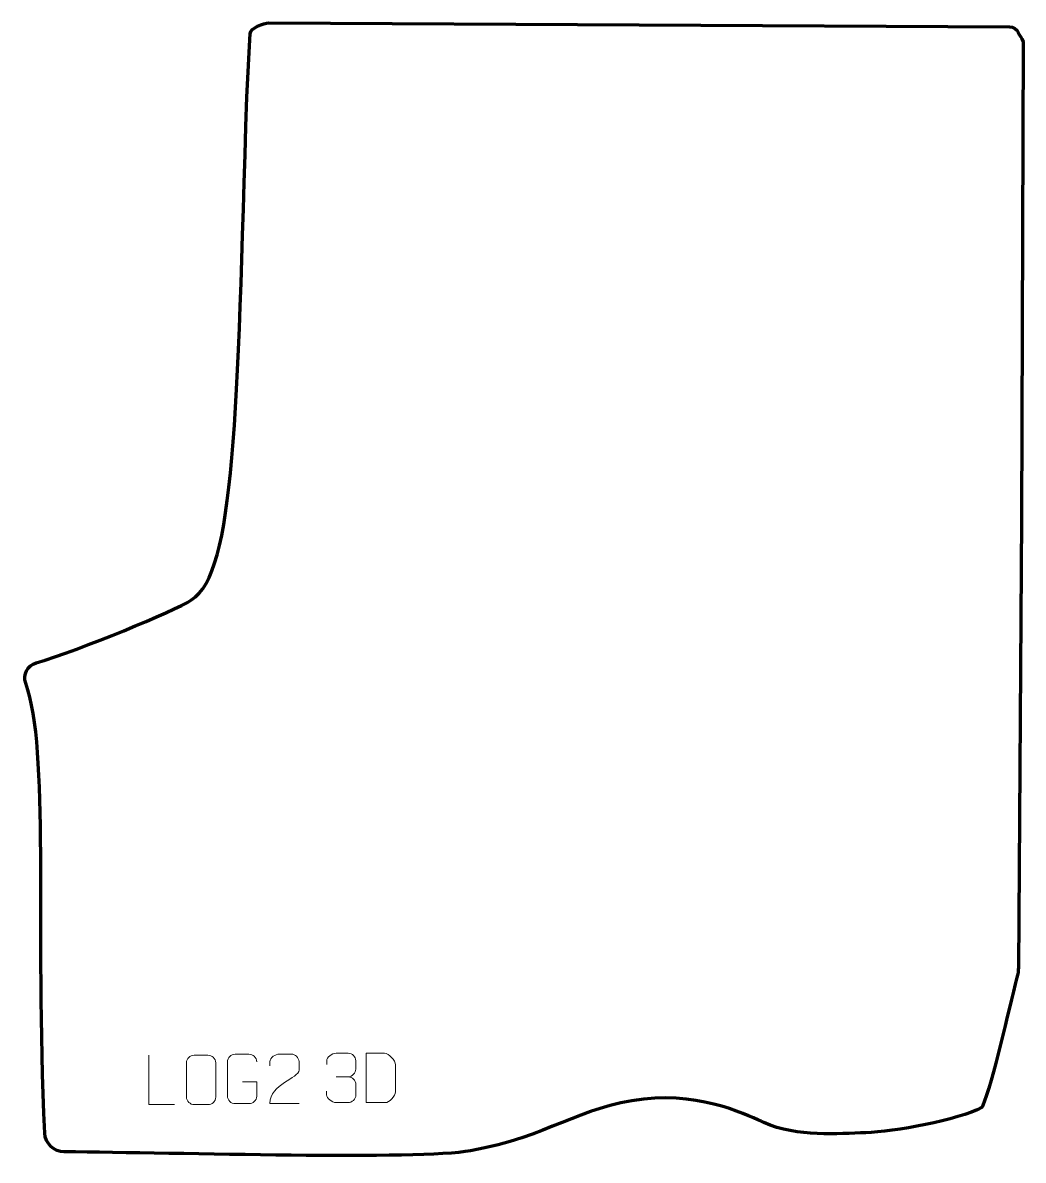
# Model space of a CAD drawing. Header units: millimetres. Extents: x -254 to 253, y -289 to 287.
import ezdxf

# ---------------------------------------------------------------- set-up
doc = ezdxf.new("R2010")
doc.units = ezdxf.units.MM
doc.header["$MEASUREMENT"] = 0
doc.layers.add('layer 1', color=7, linetype='Continuous')
doc.layers.add('layer 2', color=7, linetype='Continuous')

msp = doc.modelspace()

# ---------------------------------------------------------------- linework, layer by layer
at = {"layer": 'layer 1', "color": 250, "lineweight": 9}
for points, knots in [([(-177.0196, -260.9081), (-177.0196, -260.9081), (-189.9687, -260.9081), (-189.9687, -260.9081), (-189.9687, -260.9081), (-189.9687, -260.9081), (-189.9687, -235.9545), (-189.9687, -235.9545)], [0, 0, 0, 0, 0.33333333, 0.33333333, 0.33333333, 0.33333333, 1, 1, 1, 1]), ([(-167.0138, -235.9548), (-164.6881, -235.9548), (-162.362, -235.9548), (-160.0359, -235.9548), (-160.0359, -235.9548), (-158.0893, -235.9192), (-156.0979, -237.4108), (-156.0712, -239.8484), (-156.0712, -239.8484), (-156.0716, -245.5953), (-156.0716, -251.3426), (-156.0712, -257.0903), (-156.0712, -257.0903), (-156.211, -259.4137), (-157.8882, -260.8933), (-160.0359, -260.9041), (-160.0359, -260.9041), (-162.3678, -260.9037), (-164.6997, -260.9037), (-167.0312, -260.9041), (-167.0312, -260.9041), (-168.9562, -261.0095), (-170.9283, -259.125), (-170.9171, -257.1077), (-170.9171, -257.1077), (-170.9168, -251.3376), (-170.9168, -245.5679), (-170.9171, -239.7986), (-170.9171, -239.7986), (-170.9129, -237.6605), (-169.1662, -235.9413), (-167.0138, -235.9548)], [0, 0, 0, 0, 0.11111111, 0.11111111, 0.11111111, 0.11111111, 0.22222222, 0.22222222, 0.22222222, 0.22222222, 0.33333333, 0.33333333, 0.33333333, 0.33333333, 0.44444444, 0.44444444, 0.44444444, 0.44444444, 0.55555556, 0.55555556, 0.55555556, 0.55555556, 0.66666667, 0.66666667, 0.66666667, 0.66666667, 0.77777778, 0.77777778, 0.77777778, 0.77777778, 1, 1, 1, 1]), ([(-142.4942, -249.4313), (-142.4942, -249.4313), (-135.3261, -249.4313), (-135.3261, -249.4313), (-135.3261, -249.4313), (-135.3261, -249.4313), (-135.3261, -256.5994), (-135.3261, -256.5994), (-135.3261, -256.5994), (-135.4658, -258.9228), (-137.143, -260.4024), (-139.2908, -260.4132), (-139.2908, -260.4132), (-141.6226, -260.4128), (-143.9546, -260.4128), (-146.2861, -260.4132), (-146.2861, -260.4132), (-148.211, -260.5186), (-150.1832, -258.6341), (-150.172, -256.6168), (-150.172, -256.6168), (-150.1716, -250.8467), (-150.1716, -245.077), (-150.172, -239.3077), (-150.172, -239.3077), (-150.1678, -237.1696), (-148.421, -235.4504), (-146.2687, -235.4638), (-146.2687, -235.4638), (-143.943, -235.4638), (-141.6169, -235.4638), (-139.2908, -235.4638), (-139.2908, -235.4638), (-137.3441, -235.4284), (-135.3527, -236.9199), (-135.3261, -239.3576)], [0, 0, 0, 0, 0.1, 0.1, 0.1, 0.1, 0.2, 0.2, 0.2, 0.2, 0.3, 0.3, 0.3, 0.3, 0.4, 0.4, 0.4, 0.4, 0.5, 0.5, 0.5, 0.5, 0.6, 0.6, 0.6, 0.6, 0.7, 0.7, 0.7, 0.7, 0.8, 0.8, 0.8, 0.8, 1, 1, 1, 1]), ([(-113.9087, -260.3183), (-118.8231, -260.318), (-123.7375, -260.318), (-128.6516, -260.3183), (-128.6516, -260.3183), (-128.6516, -250.386), (-114.0006, -247.7448), (-113.9087, -243.4345), (-113.9087, -243.4345), (-113.909, -242.0104), (-113.909, -240.5867), (-113.9087, -239.1634), (-113.9087, -239.1634), (-113.9256, -237.0863), (-116.0484, -235.3615), (-117.7194, -235.3442), (-117.7194, -235.3442), (-119.7926, -235.3446), (-121.8655, -235.3446), (-123.9379, -235.3442), (-123.9379, -235.3442), (-125.76, -235.3277), (-128.5847, -237.1198), (-128.6516, -239.2134), (-128.6516, -239.2134), (-128.6516, -239.2134), (-128.6516, -241.2682), (-128.6516, -241.2682)], [0, 0, 0, 0, 0.125, 0.125, 0.125, 0.125, 0.25, 0.25, 0.25, 0.25, 0.375, 0.375, 0.375, 0.375, 0.5, 0.5, 0.5, 0.5, 0.625, 0.625, 0.625, 0.625, 0.75, 0.75, 0.75, 0.75, 1, 1, 1, 1]), ([(-99.9105, -240.6519), (-99.9105, -240.6519), (-99.9105, -238.7947), (-99.9105, -238.7947), (-99.9105, -238.7947), (-99.9248, -237.0528), (-97.2603, -234.9347), (-95.2012, -234.9574), (-95.2012, -234.9574), (-93.1371, -234.9574), (-91.0731, -234.9574), (-89.0094, -234.9574), (-89.0094, -234.9574), (-86.8149, -234.9486), (-85.2166, -236.7954), (-85.1722, -238.7075), (-85.1722, -238.7075), (-85.1726, -240.1426), (-85.1726, -241.5777), (-85.1722, -243.0132), (-85.1722, -243.0132), (-85.2208, -244.6667), (-86.8234, -246.8967), (-89.0217, -246.8867), (-89.0217, -246.8867), (-86.818, -246.8979), (-85.21, -248.7011), (-85.156, -250.7606), (-85.156, -250.7606), (-85.1564, -252.5453), (-85.1564, -254.33), (-85.156, -256.1151), (-85.156, -256.1151), (-85.1459, -258.1765), (-87.2008, -259.9396), (-89.0217, -259.9315), (-89.0217, -259.9315), (-91.087, -259.9312), (-93.1522, -259.9312), (-95.2178, -259.9315), (-95.2178, -259.9315), (-97.3864, -259.92), (-99.9174, -257.5198), (-99.936, -256.058), (-99.936, -256.058), (-99.936, -256.058), (-99.936, -254.1494), (-99.936, -254.1494)], [0, 0, 0, 0, 0.07692308, 0.07692308, 0.07692308, 0.07692308, 0.15384615, 0.15384615, 0.15384615, 0.15384615, 0.23076923, 0.23076923, 0.23076923, 0.23076923, 0.30769231, 0.30769231, 0.30769231, 0.30769231, 0.38461538, 0.38461538, 0.38461538, 0.38461538, 0.46153846, 0.46153846, 0.46153846, 0.46153846, 0.53846154, 0.53846154, 0.53846154, 0.53846154, 0.61538462, 0.61538462, 0.61538462, 0.61538462, 0.69230769, 0.69230769, 0.69230769, 0.69230769, 0.76923077, 0.76923077, 0.76923077, 0.76923077, 0.84615385, 0.84615385, 0.84615385, 0.84615385, 1, 1, 1, 1]), ([(-79.9383, -259.893), (-77.6065, -259.8926), (-72.6563, -259.9166), (-70.3248, -259.9169), (-70.3248, -259.9169), (-68.3998, -260.0223), (-65.0812, -256.4807), (-65.0924, -254.4634), (-65.0924, -254.4634), (-65.0928, -248.6933), (-65.0928, -246.5236), (-65.0924, -240.7543), (-65.0924, -240.7543), (-65.0967, -238.6162), (-68.4712, -234.9561), (-70.6236, -234.9696), (-70.6236, -234.9696), (-72.9493, -234.9696), (-77.6736, -234.9696), (-79.9997, -234.9696), (-79.9997, -234.9696), (-79.9993, -240.7165), (-79.938, -254.1457), (-79.9383, -259.893)], [0, 0, 0, 0, 0.14285714, 0.14285714, 0.14285714, 0.14285714, 0.28571429, 0.28571429, 0.28571429, 0.28571429, 0.42857143, 0.42857143, 0.42857143, 0.42857143, 0.57142857, 0.57142857, 0.57142857, 0.57142857, 0.71428571, 0.71428571, 0.71428571, 0.71428571, 1, 1, 1, 1])]:
    msp.add_open_spline(points, degree=3, knots=knots, dxfattribs=at)
msp.add_open_spline([(-95.2008, -246.8971), (-95.2008, -246.8971), (-89.0044, -246.8971), (-89.0044, -246.8971)], degree=3, dxfattribs=at)
at = {"layer": 'layer 2', "color": 230, "lineweight": 200}
for points, knots in [([(-140.386, 249.1453), (-140.386, 249.1453), (-138.709, 281.2872), (-138.709, 281.2872), (-138.709, 281.2872), (-138.569, 283.9701), (-131.8261, 286.7626), (-129.128, 286.71), (-129.128, 286.71), (-129.128, 286.71), (245.8052, 284.6936), (245.8052, 284.6936), (245.8052, 284.6936), (247.6838, 284.6573), (249.3849, 283.5781), (250.2037, 281.8947), (250.2037, 281.8947), (250.8769, 280.5096), (251.5563, 279.1406), (252.7223, 277.1735), (252.7223, 277.1735), (252.7223, 277.1735), (251.7942, 35.6174), (251.7942, 35.6174)], [0, 0, 0, 0, 0.14285714, 0.14285714, 0.14285714, 0.14285714, 0.28571429, 0.28571429, 0.28571429, 0.28571429, 0.42857143, 0.42857143, 0.42857143, 0.42857143, 0.57142857, 0.57142857, 0.57142857, 0.57142857, 0.71428571, 0.71428571, 0.71428571, 0.71428571, 1, 1, 1, 1]), ([(251.7943, 35.6174), (251.7943, 35.6174), (250.2686, -191.439), (250.2686, -191.439), (250.2686, -191.439), (250.2569, -193.1778), (250.0163, -194.9075), (249.5539, -196.5839), (249.5539, -196.5839), (244.9765, -213.1649), (237.8117, -248.6899), (231.8739, -262.2583), (231.8739, -262.2583), (219.9849, -268.8905), (186.9163, -274.7685), (172.9709, -275.1667), (172.9709, -275.1667), (159.0259, -275.5654), (138.6566, -277.7036), (121.3469, -269.9869), (121.3469, -269.9869), (115.4177, -267.3439), (90.9505, -254.6979), (60.6313, -258.1837), (60.6313, -258.1837), (27.2977, -262.0162), (12.886, -277.0594), (-27.0564, -284.3305), (-27.0564, -284.3305), (-53.2493, -289.099), (-174.7421, -285.2999), (-232.7494, -284.8678), (-232.7494, -284.8678), (-238.0678, -284.8279), (-242.4268, -280.6334), (-242.6684, -275.3206), (-242.6684, -275.3206), (-247.5544, -167.8994), (-240.0049, -82.2823), (-252.271, -47.5542), (-252.271, -47.5542), (-253.7897, -43.2538), (-251.3661, -38.5689), (-246.9924, -37.276), (-246.9924, -37.276), (-224.2594, -30.5549), (-177.5887, -11.2498), (-168.2901, -5.419), (-168.2901, -5.419), (-146.3865, 8.3168), (-145.1913, 87.8036), (-140.3861, 249.1451)], [0, 0, 0, 0, 0.07142857, 0.07142857, 0.07142857, 0.07142857, 0.14285714, 0.14285714, 0.14285714, 0.14285714, 0.21428571, 0.21428571, 0.21428571, 0.21428571, 0.28571429, 0.28571429, 0.28571429, 0.28571429, 0.35714286, 0.35714286, 0.35714286, 0.35714286, 0.42857143, 0.42857143, 0.42857143, 0.42857143, 0.5, 0.5, 0.5, 0.5, 0.57142857, 0.57142857, 0.57142857, 0.57142857, 0.64285714, 0.64285714, 0.64285714, 0.64285714, 0.71428571, 0.71428571, 0.71428571, 0.71428571, 0.78571429, 0.78571429, 0.78571429, 0.78571429, 0.85714286, 0.85714286, 0.85714286, 0.85714286, 1, 1, 1, 1])]:
    msp.add_open_spline(points, degree=3, knots=knots, dxfattribs=at)

doc.saveas('drawing.dxf')
